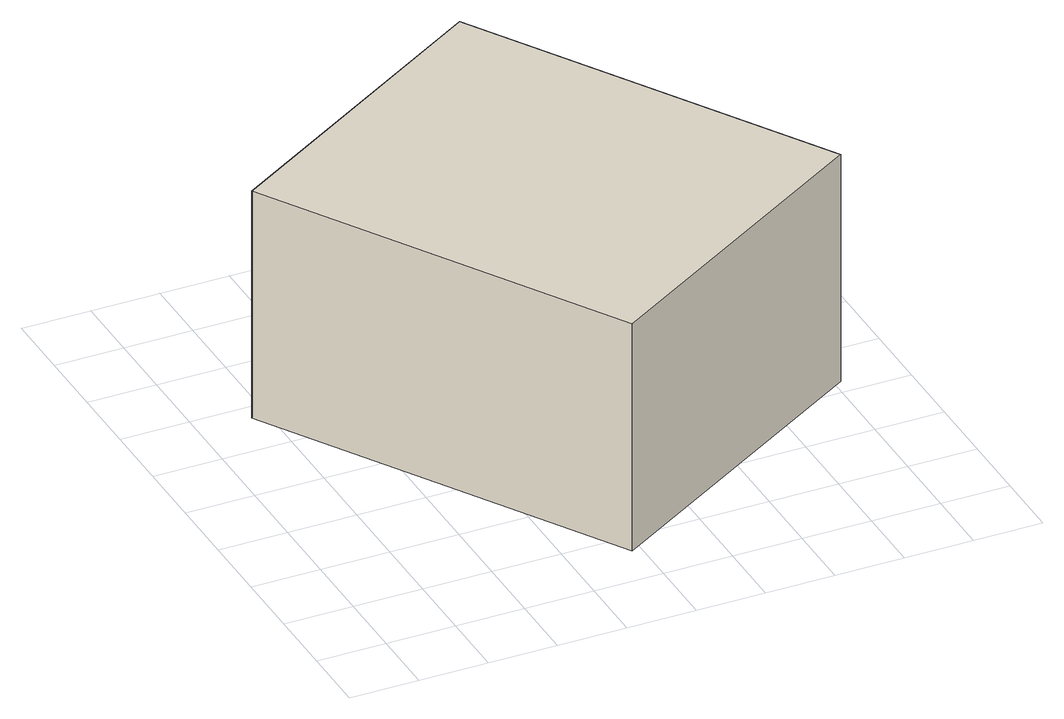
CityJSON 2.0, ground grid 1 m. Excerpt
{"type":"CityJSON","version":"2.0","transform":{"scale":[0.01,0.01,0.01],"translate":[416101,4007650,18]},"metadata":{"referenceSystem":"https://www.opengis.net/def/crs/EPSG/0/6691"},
"CityObjects":{
"building1":{"type":"Building","attributes":{"class":"3001","measuredHeight":3.9,"BuildingRiverFloodingRiskAttribute.description":"3","BuildingRiverFloodingRiskAttribute.rank":"3","BuildingRiverFloodingRiskAttribute.depth":3.33,"BuildingRiverFloodingRiskAttribute.adminType":"2","BuildingRiverFloodingRiskAttribute.scale":"2","BuildingRiverFloodingRiskAttribute.duration":22.92,"BuildingIDAttribute.prefecture":"08","BuildingIDAttribute.city":"08220"},"geometry":[{"type":"Solid","lod":"1","boundaries":[[[[0,1,2,3]],[[2,4,5,3]],[[1,6,4,2]],[[0,7,6,1]],[[3,5,7,0]],[[4,6,7,5]]]]}]}
},
"vertices":[
[387,67,85],[78,573,85],[500,832,85],[810,325,85],[500,832,435],[810,325,435],[78,573,435],[387,67,435]
]}
